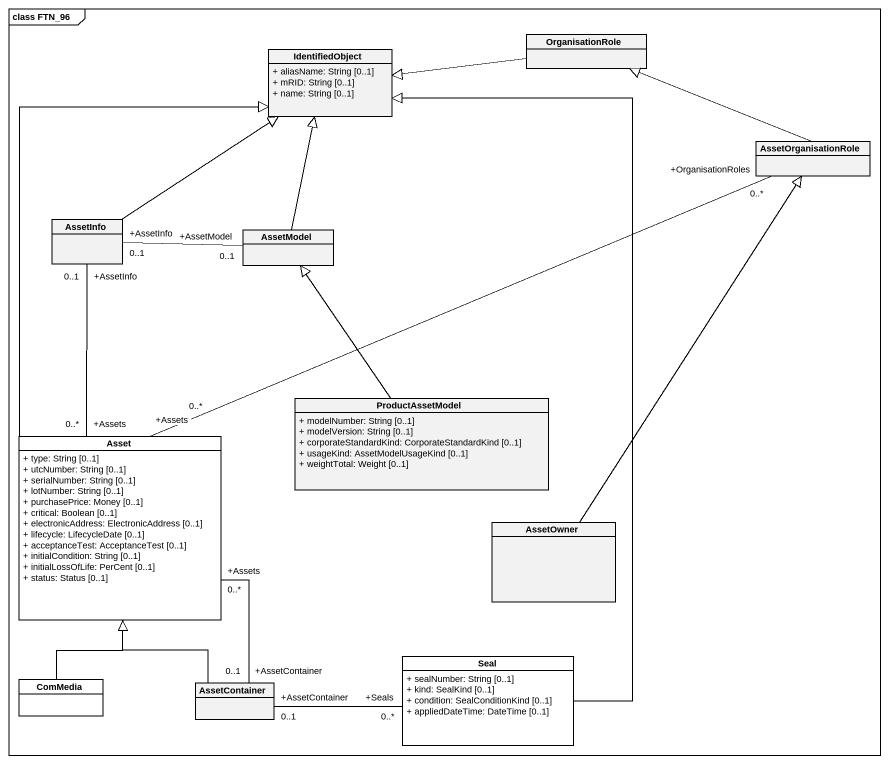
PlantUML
@startuml
mainframe class FTN_96
hide circle
hide empty members
skinparam classAttributeIconSize 0
class OrganisationRole
class IdentifiedObject {
  + aliasName: String [0..1]
  + mRID: String [0..1]
  + name: String [0..1]
}
class AssetOrganisationRole
class AssetInfo
class AssetModel
class ProductAssetModel {
  + modelNumber: String [0..1]
  + modelVersion: String [0..1]
  + corporateStandardKind: CorporateStandardKind [0..1]
  + usageKind: AssetModelUsageKind [0..1]
  + weightTotal: Weight [0..1]
}
class Asset #FFFFFF {
  + type: String [0..1]
  + utcNumber: String [0..1]
  + serialNumber: String [0..1]
  + lotNumber: String [0..1]
  + purchasePrice: Money [0..1]
  + critical: Boolean [0..1]
  + electronicAddress: ElectronicAddress [0..1]
  + lifecycle: LifecycleDate [0..1]
  + acceptanceTest: AcceptanceTest [0..1]
  + initialCondition: String [0..1]
  + initialLossOfLife: PerCent [0..1]
  + status: Status [0..1]
}
class AssetOwner
class Seal #FFFFFF {
  + sealNumber: String [0..1]
  + kind: SealKind [0..1]
  + condition: SealConditionKind [0..1]
  + appliedDateTime: DateTime [0..1]
}
class ComMedia #FFFFFF
class AssetContainer
OrganisationRole -left-|> IdentifiedObject
AssetOrganisationRole -left-|> OrganisationRole
AssetInfo -up-|> IdentifiedObject
AssetModel -up-|> IdentifiedObject
AssetModel "+AssetModel\n0..1" -left- "+AssetInfo\n0..1" AssetInfo
ProductAssetModel -up-|> AssetModel
Asset -up-|> IdentifiedObject
Asset "+Assets\n0..*" -right- "+OrganisationRoles\n0..*" AssetOrganisationRole
Asset "+Assets\n0..*" -up- "+AssetInfo\n0..1" AssetInfo
Asset "+Assets\n0..*" -- "+AssetContainer\n0..1" AssetContainer
AssetOwner -up-|> AssetOrganisationRole
Seal -up-|> IdentifiedObject
ComMedia -up-|> Asset
AssetContainer -up-|> Asset
AssetContainer "+AssetContainer\n0..1" -right- "+Seals\n0..*" Seal
@enduml
